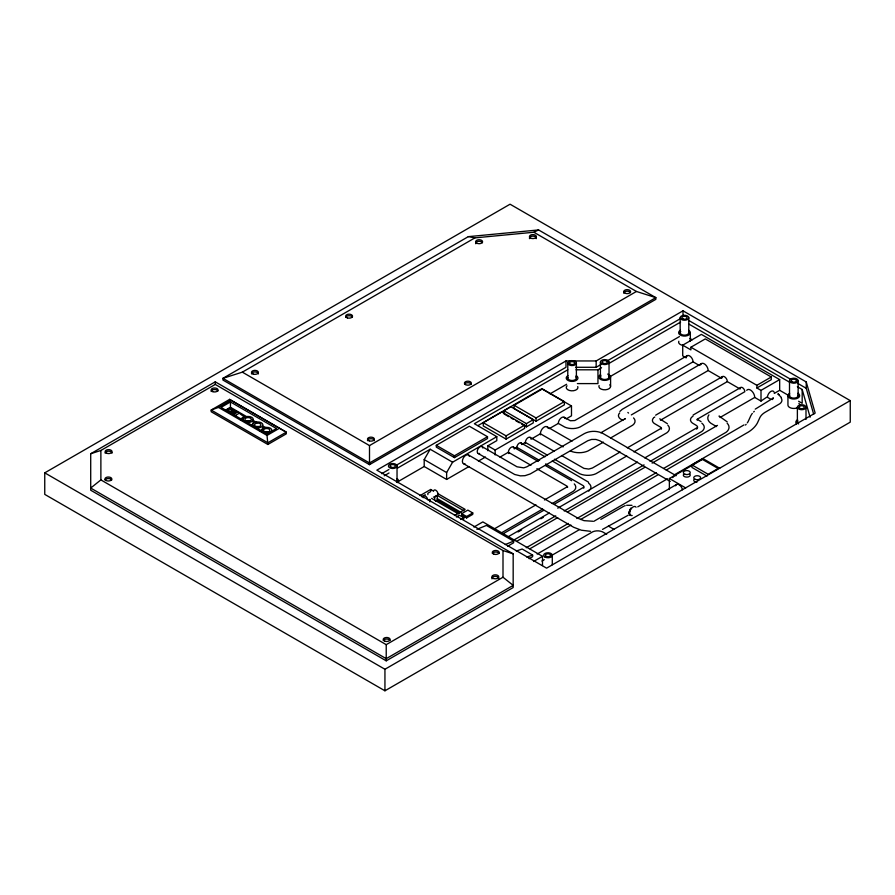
<?xml version="1.0" encoding="UTF-8"?>
<svg xmlns="http://www.w3.org/2000/svg" width="895" height="895" viewBox="0 0 895 895"><rect width="100%" height="100%" fill="white"/><g stroke="black" fill="none" stroke-linecap="round" stroke-linejoin="round"><path stroke-width="1.34" d="M746.721 390.343A6.064 3.502 60 0 1 751.543 390.824A6.064 3.502 60 0 1 754.72 397.436L761.007 401.072L767.496 396.664A4.833 2.786 -60 0 1 770.539 391.641A4.833 2.786 -60 0 1 774.063 392.155M772.351 399.584L773.291 398.018L772.698 398.689M398.297 481.454L424.196 466.496L424.196 459.605L430.171 449.245L452.601 462.2L496.803 436.682L496.803 440.631L487.831 445.811L487.831 450.733M469.002 466.541L446.627 479.451L446.627 472.56L452.601 462.2M624.71 419.162L625.404 418.558L600.869 432.777M630.919 508.27L630.908 508.259A5.001 2.551 -65.3 0 0 630.919 515.341L630.908 515.341A5.001 2.763 -62.1 0 1 629.33 513.853L629.33 511.739A5.001 2.763 -62.1 0 1 630.908 508.259M619.843 411.454L622.249 409.306L701.512 363.549M755.235 409.138L773.202 398.107M100.878 450.453L100.878 479.899L90.708 488.055L386.226 658.664L513.171 585.375L503.001 577.23L503.001 550.548L215.259 384.425L100.878 450.453L90.708 453.743L90.708 490.225L386.226 660.834L513.171 587.545L513.171 553.837L215.259 381.829L90.708 453.743M743.991 424.924L666.272 470.032M654.144 417.428L654.793 417.003M660.454 420.225L727.311 381.617L740.098 389.001A3.334 1.924 60 0 1 742.458 387.636A3.334 1.924 60 0 1 744.808 391.719L697.641 418.972A2.417 1.387 0 0 0 697.216 420.18M693.11 415.045L740.791 387.468M693.043 416.164L692.338 416.634A9.095 5.247 0 0 0 692.338 423.022L696.545 425.55A5.046 2.909 0 0 1 697.205 428.436M44.75 472.851L510.06 204.205L850.25 400.613L850.25 422.149L384.939 690.795L44.75 494.387L44.75 472.851L384.939 669.259L850.25 400.613M468.32 236.649L222.922 378.328L222.922 380.039L369.501 464.662L655.845 299.344L655.845 297.643L538.577 229.937L468.32 236.649L474.909 237.88L533.856 232.241L538.577 229.937M533.856 232.241L636.434 291.468L655.845 297.643L369.501 462.961L222.922 378.328L242.332 372.152L474.909 237.88M229.59 399.416L211.175 410.044L211.175 411.745L267.873 444.479L286.288 433.851L286.288 432.162L229.59 399.416L286.288 432.162L267.873 442.79L211.175 410.044L218.503 407.404L230.451 400.501M230.451 401.956L221.02 407.404L267.034 433.963L276.477 428.526L230.451 401.956L230.451 407.303L246.203 416.388M225.741 410.022L230.451 407.303M225.518 410.447L230.004 407.863L239.289 413.221L244.156 416.869L244.156 417.719L240.789 419.654M227.912 410.783L231.067 408.959L233.024 410.089L233.024 411.073L229.87 412.897L227.912 411.767L227.912 410.783L229.87 411.913L233.024 410.089M233.539 412.606L231.425 413.826L231.425 412.841L234.602 411.006L236.302 411.991L236.302 412.975L233.136 414.81L233.136 413.826L236.302 411.991M234.792 415.806L239.289 413.221M239.67 419.464L244.156 416.869M218.503 407.404L267.034 435.417L278.994 428.526M242.332 372.152L369.501 445.576L636.434 291.468M565.976 360.953L376.84 470.155L546.588 568.157L815.166 413.087L806.238 381.952L683.008 310.811L596.159 360.953L565.976 360.953L565.976 367.286L396.116 465.355M381.65 473.701L388.889 469.528M436.29 445.307L469.338 426.221L487.506 436.715L487.506 438.55L454.459 457.625L436.29 447.131L436.29 445.307L454.459 455.79L487.506 436.715M384.201 475.793L389.034 472.996M397.503 468.107L430.171 449.245M567.777 369.803L474.372 423.727L496.803 436.682M477.975 425.595L541.732 388.777L571.491 405.961L571.491 415.817L566.199 418.871M483.266 422.697L501.804 411.991L524.604 425.159L524.604 428.403L506.067 439.098L483.266 425.942L483.266 422.697L506.067 435.865L524.604 425.159M508.752 416.656L504.03 413.937L504.03 410.693L510.866 406.755L533.252 419.677L533.252 422.921L526.428 426.859L521.707 424.14M514.11 405.278L542.404 388.945L564.353 401.62L564.353 404.864L536.06 421.198L514.11 408.523L514.11 405.278L536.06 417.954L564.353 401.62M550.022 393.856L566.591 384.279M575.574 367.286L596.159 367.286L600.981 364.5M607.011 361.021L680.603 318.531M576.011 369.803L597.961 369.803L601.552 367.722M608.745 363.571L680.614 322.077M504.03 410.693L526.428 423.626L533.252 419.677M609.942 376.683L679.417 336.576M487.831 445.811L495.148 450.04L571.491 405.961M478.411 461.104L485.482 457.032M420.023 495.617L430.663 489.475L433.046 490.84M686.219 357.888L682.717 355.863L682.717 345.168L701.378 334.394L779.668 379.592L779.668 390.298L789.144 395.769M421.69 496.792L425.27 494.722M499.958 457.11L508.382 452.255A4.095 2.361 -60 0 1 510.9 447.489A4.095 2.361 -60 0 1 514.077 448.104M514.178 448.91L516.885 447.343A3.446 1.991 -60 0 1 519.324 443.114A3.446 1.991 -60 0 1 521.763 444.524M521.886 444.457L525.376 442.443L547.169 455.018M530.992 439.199L540.401 433.762L563.156 446.896M549.295 428.627L558.323 423.424A4.833 2.786 -60 0 1 561.288 417.797A4.833 2.786 -60 0 1 565.036 418.524M690.906 347.226L705.294 338.914L771.266 377.008L771.266 379.681L756.879 387.982L756.879 385.309L690.906 347.226L690.906 349.9L682.717 345.168M436.424 495.606L434.69 496.613L434.69 500.16M437.286 495.539L434.478 497.15A3.166 1.835 60 0 1 433.393 497.016M687.215 355.673L574.825 420.527L570.395 420.751L564.152 417.271M435.552 501.077L437.286 500.081L459.929 513.159M699.331 365.462L693.043 361.826L579.859 427.105A12.34 7.126 0 0 1 564.834 427.105L558.323 423.424M454.47 515.509L465.12 509.367L437.789 493.592M631.311 414.922L708.146 370.552L721.706 378.372A3.972 2.293 60 0 1 721.795 377.589M461.697 513.663L467.85 510.105L472.761 512.947L472.761 514.368L466.619 517.925L461.697 515.084L461.697 513.663L466.619 516.505L472.761 512.947M456.394 517.03L459.471 515.251L463.778 517.735L463.778 519.156M460.701 519.514L463.778 517.735M603.409 442.141L587.914 451.002A14.365 8.29 0 0 1 570.417 451.002M610.524 438.035L632.72 425.159A11.333 6.545 0 0 0 633.548 417.898M655.632 415.179L722.522 376.56M473.914 527.054L482.852 521.897L542.493 556.321L542.493 565.562M620.112 452.02L592.367 468.04L588.753 469.069L583.965 468.387L561.545 455.499M627.35 447.847L661.125 428.336M493.604 529.303L535.971 504.847M544.44 499.958L567.441 486.679M626.768 455.991L595.801 473.791A13.123 7.574 0 0 1 579.826 473.791L554.43 459.213M633.917 451.874L666.999 432.699A11.736 6.78 0 0 0 667.849 425.181M500.853 533.185L542.672 509.042M552.226 503.527L573.438 491.21A11.4 6.578 0 0 0 574.266 483.915M756.879 385.309L771.266 377.008M503.046 533.812L543.836 510.251M554.631 504.019L583.428 487.395M756.879 387.982L761.007 390.365L779.668 379.592M508.159 536.765L549.261 513.036M557.73 508.147L637.509 462.089M644.769 457.904L696.746 427.888M518.037 531.954L521.64 529.874M540.871 518.776L543.265 517.388M754.72 397.436L720.419 417.271A2.349 1.354 0 0 0 720.106 417.573M513.406 540.311L555.739 515.867M564.208 510.978L644.042 464.885M650.094 461.395L701.837 431.446A11.724 6.768 0 0 0 701.837 423.201M507.666 546.196L513.629 542.762L513.629 541.139L486.432 525.432L476.89 529.325M516.527 541.408L557.686 517.646M567.374 512.052L644.836 467.324M652.108 463.129L717.477 425.393M774.253 393.42L779.668 390.298M526.226 547.751L568.392 523.407M576.827 518.541L656.348 472.627M663.575 468.454L726.113 432.263A14.13 8.156 0 0 0 727.143 423.212M529.918 548.758L570.943 525.074M580.598 519.503L657.825 474.909M537.145 554.05L579.389 529.661M593.877 521.293L667.502 478.78M674.752 474.607L748.399 432.05A41.394 23.896 0 0 0 757.427 422.932L760.012 417.316A21.849 12.619 0 0 1 764.777 412.494L779.869 403.712A9.934 5.739 0 0 0 781.167 398.018M529.124 558.704L532.626 556.69L532.626 555.068L522.143 549.015L516.325 551.018M691.969 464.93L701.971 459.157L718.148 468.499L708.158 474.272L691.969 464.93L691.969 467.47L706.994 476.14M669.37 489.543L669.37 478.501L703.403 458.855L719.725 468.286M623.446 506.436L600.825 519.38M100.878 479.899L386.226 644.646L503.001 577.23M533.543 561.489L542.493 556.321M541.922 561.064L544.294 559.688M551.432 555.571L592.736 531.787A7.921 4.576 0 0 1 602.38 531.787L606.698 534.225M676.553 484.508L637.755 506.85M628.268 515.196L602.525 529.404M437.073 495.651L437.498 495.438A3.166 1.835 60 0 0 436.659 490.963A3.166 1.835 60 0 0 433.538 491.131M429.913 499.802L429.701 499.913A3.166 1.835 60 0 1 429.186 499.936M505.283 544.54L513.629 541.139M624.229 506.044L625.213 505.675M526.808 557.07L532.626 555.068M626.645 505.295L632.004 505.317M592.859 521.259L584.032 520.655L578.461 518.485L468.398 454.94M577.387 383.597L597.961 383.597L597.961 369.803M590.51 531.317L581.325 530.209L573.617 527.244L463.397 463.61M503.001 550.548L513.171 553.837M608.958 526.417L608.365 526.081L614.127 529.415M689.049 320.634L790.531 379.223M797.781 383.407L806.238 388.285L813.678 414.24M689.027 324.169L790.14 382.545M797.356 386.718L802.177 389.493L810.132 417.238M689.9 338.467L692.193 339.798M798.62 401.24L802.177 403.298L802.177 389.493M767.474 397.335L770.964 399.349M719.457 416.343L727.21 421.881M697.205 419.319L701.065 421.623M659.738 418.826L667.39 423.715M622.92 420.437L620.38 418.916A9.409 5.437 0 0 1 619.698 412.897M669.37 478.501L685.704 487.932M670.232 481.42L599.728 440.72L595.925 439.445L591.606 439.445L587.802 440.72L530.265 473.936L525.007 475.681L520.398 475.86L514.714 474.495L478.299 453.552M547.035 426.758L571.994 441.168M511.101 418.021L513.461 419.375M515.822 420.739L519.357 422.776M530.164 437.386L554.307 451.315M521.047 442.947L545.033 456.786M552.226 460.947L588.574 482.204M516.885 447.343L539.618 460.466M545.603 463.923L583.148 485.627A4.363 2.517 0 0 1 583.708 488.122M513.327 447.03L538.331 461.473M545.469 465.59L571.67 480.716M508.382 452.255L530.948 465.277M536.877 468.7L566.927 486.086A3.188 1.846 0 0 1 567.564 487.439M481.801 446.471L517.008 466.798L523.72 467.85L526.875 466.798L584.413 433.583C590.129 430.596 597.401 430.596 603.129 433.583L676.128 475.726A3.972 2.293 -60 0 0 675.501 475.648M424.196 459.605L446.627 472.56M424.196 466.496L446.627 479.451M437.789 495.718L463.923 510.81M437.286 498.66L461.115 512.421M431.614 498.381L458.531 513.92M252.256 419.889L257.1 422.686M263.152 426.177L266.788 428.28M233.024 411.073L231.067 409.944L231.067 408.959M231.425 412.841L233.136 413.826M781.324 397.402L777.867 393.867L778.493 394.281M716.481 426.591L710.775 423.19A14.499 8.368 0 0 1 708.885 414.888M778.505 394.292L779.187 394.74M719.009 416.052L719.535 416.533M627.854 412.45L628.536 413.065M267.034 435.417L267.873 444.479M806.238 381.952L806.238 388.285M806.003 407.214A4.307 2.484 0 0 1 799.537 409.373A4.307 2.484 0 0 1 799.537 405.066A4.307 2.484 0 0 1 806.003 407.214L806.003 419.431M798.127 380.711A4.307 2.484 0 0 1 791.661 382.87A4.307 2.484 0 0 1 791.661 378.551A4.307 2.484 0 0 1 798.127 380.711L798.127 395.635M797.378 407.214L797.378 422.149M789.502 380.711L789.502 395.635M787.947 395.635L787.947 405.077A5.862 3.39 0 0 0 791.572 408.198A5.862 3.39 0 0 0 797.96 407.471M761.007 390.365L761.007 401.072M690.347 332.694L690.347 340.782M688.792 317.77A4.307 2.484 0 0 1 682.326 319.918A4.307 2.484 0 0 1 682.326 315.611A4.307 2.484 0 0 1 688.792 317.77L688.792 332.694M683.008 310.811L683.008 315.879M680.166 317.77L680.166 332.694M610.591 377.008L610.591 386.439M609.036 362.083A4.307 2.484 0 0 1 602.57 364.231A4.307 2.484 0 0 1 602.57 359.924A4.307 2.484 0 0 1 609.036 362.083L609.036 377.008M600.411 362.083L600.411 377.008M596.159 360.953L596.159 367.286M576.391 363.101A4.307 2.484 0 0 1 569.925 365.25A4.307 2.484 0 0 1 569.925 360.942A4.307 2.484 0 0 1 576.391 363.101L576.391 378.026M567.777 363.101L567.777 378.026M552.293 555.258L552.293 564.756M536.06 417.954L536.06 421.198M526.428 423.626L526.428 426.859M506.067 435.865L506.067 439.098M495.148 450.04L495.148 454.962M466.619 516.505L466.619 517.925M454.459 455.79L454.459 457.625M437.286 495.114L437.286 500.081M430.663 489.475L430.663 491.601L427.866 493.223L427.866 494.644M429.913 499.365L429.913 501.882M397.033 466.015A4.307 2.484 0 0 1 390.567 468.174A4.307 2.484 0 0 1 390.567 463.867A4.307 2.484 0 0 1 397.033 466.015L397.033 480.951M386.226 644.646L386.226 660.834M384.939 669.259L384.939 690.795M369.501 445.576L369.501 464.662M234.602 411.006L234.602 411.991M229.87 411.913L229.87 412.897M215.259 381.829L215.259 384.425M688.624 330.3A5.862 3.39 0 0 1 688.624 335.088A5.862 3.39 0 0 1 680.334 335.088A5.862 3.39 0 0 1 680.334 330.3M688.647 332.045A4.307 2.484 0 0 1 683.914 335.155A4.307 2.484 0 0 1 680.748 331.441M492.384 553.49A3.446 1.991 0 0 1 495.718 552.014A3.446 1.991 0 0 1 499.052 553.49M623.714 293.168A3.446 1.991 0 0 1 626.713 291.199A3.446 1.991 0 0 1 630.494 292.654M529.549 238.641A3.446 1.991 0 0 1 532.883 236.135A3.446 1.991 0 0 1 536.217 238.641M383.317 640.507A3.446 1.991 0 0 1 386.651 639.03A3.446 1.991 0 0 1 389.974 640.507M491.993 578.875A3.446 1.991 0 0 1 495.327 576.369A3.446 1.991 0 0 1 498.66 578.875M689.765 474.115A3.446 1.991 0 0 1 687.226 477.091A3.446 1.991 0 0 1 683.444 474.596M696.925 482.237A3.446 1.991 0 0 1 693.927 479.597M396.888 480.302A4.307 2.484 0 0 1 396.463 482.192M396.877 478.556A5.862 3.39 0 0 1 397.805 482.64M575.821 376.784A4.307 2.484 0 0 1 572.643 380.487A4.307 2.484 0 0 1 567.922 377.377M576.235 375.631A5.862 3.39 0 0 1 576.235 380.42A5.862 3.39 0 0 1 567.933 380.42A5.862 3.39 0 0 1 567.933 375.631M577.745 386.584A5.862 3.39 0 0 1 571.323 390.813A5.862 3.39 0 0 1 567.005 385.767M608.466 375.766A4.307 2.484 0 0 1 604.729 379.491A4.307 2.484 0 0 1 600.992 375.766M609.808 384.749A5.862 3.39 0 0 1 605.49 389.795A5.862 3.39 0 0 1 599.068 385.566M607.66 374.076A5.862 3.39 0 0 1 609.529 378.943A5.862 3.39 0 0 1 600.959 379.603A5.862 3.39 0 0 1 600.579 374.613M464.55 384.201A3.446 1.991 0 0 1 467.884 382.724A3.446 1.991 0 0 1 471.217 384.201M475.804 243.764A3.446 1.991 0 0 1 478.243 241.326A3.446 1.991 0 0 1 482.461 242.735M252.681 421.411A5.169 2.987 0 0 1 250.522 425.449M255.478 426.993A3.188 1.846 0 0 1 259.986 426.993M264.45 432.397A3.188 1.846 0 0 1 268.959 432.397M246.517 421.209A3.188 1.846 0 0 1 250.365 421.511M262.134 431.714A5.169 2.987 0 0 1 266.453 427.34A5.169 2.987 0 0 1 271.498 431.446A5.169 2.987 0 0 1 262.917 432.352M105.051 480.033A3.446 1.991 0 0 1 108.373 478.556A3.446 1.991 0 0 1 111.707 480.033M211.153 391.507A3.446 1.991 0 0 1 214.151 389.538A3.446 1.991 0 0 1 217.933 390.992M345.761 317.199A3.446 1.991 0 0 1 349.095 315.734A3.446 1.991 0 0 1 352.429 317.199M105.129 453.138A3.446 1.991 0 0 1 108.586 451.147A3.446 1.991 0 0 1 112.032 453.138M251.473 373.909A3.446 1.991 0 0 1 254.93 371.917A3.446 1.991 0 0 1 258.375 373.909M367.487 440.698A3.446 1.991 0 0 1 370.933 438.707A3.446 1.991 0 0 1 374.39 440.698M253.151 426.311A5.169 2.987 0 0 1 257.48 421.937A5.169 2.987 0 0 1 262.526 426.042A5.169 2.987 0 0 1 253.934 426.949M262.772 427.631A5.169 2.987 0 0 1 260.143 430.942M682.963 345.392A5.862 3.39 0 0 1 678.813 341.252M689.553 340.436A5.862 3.39 0 0 1 690.146 341.252M797.96 393.241A5.862 3.39 0 0 1 797.96 398.029A5.862 3.39 0 0 1 789.67 398.029A5.862 3.39 0 0 1 789.67 393.241M797.982 394.997A4.307 2.484 0 0 1 793.809 398.13A4.307 2.484 0 0 1 789.647 394.997M798.888 403.376A5.862 3.39 0 0 1 799.481 405.95M798.642 423.906A4.307 2.484 0 0 1 797.96 420.896M796.617 423.838A5.862 3.39 0 0 1 797.546 419.755M508.863 453.586A3.949 2.282 -60 0 1 508.483 452.188M525.477 443.226A3.972 2.293 -60 0 1 527.11 438.449A3.972 2.293 -60 0 1 530.612 437.8M540.535 434.847A5.493 3.177 -60 0 1 543.276 427.765A5.493 3.177 -60 0 1 548.042 428.19M516.851 448.126A3.625 2.092 -60 0 1 516.762 447.41M588.63 483.199A11.277 6.511 0 0 1 590.096 489.654M589.447 490.415A11.277 6.511 0 0 1 588.63 491.12M696.914 428.772A5.046 2.909 0 0 1 696.545 429.097M747.325 422.843A31.806 18.359 0 0 0 748.265 421.31L750.849 415.694A31.437 18.146 0 0 1 751.285 414.922M746.15 424.319A31.806 18.359 0 0 1 745.479 425.035M722.075 376.974A3.972 2.293 60 0 1 725.23 377.287A3.972 2.293 60 0 1 727.311 381.617M751.789 414.172A31.437 18.146 0 0 1 752.337 413.434M753.612 412.002A31.437 18.146 0 0 1 754.328 411.32M653.529 417.965A8.447 4.878 0 0 0 654.144 423.369L660.689 427.239A3.793 2.193 0 0 1 661.349 429.13M700.505 364.981A5.493 3.177 60 0 1 704.768 364.153A5.493 3.177 60 0 1 708.146 370.552M686.331 356.937A4.833 2.786 60 0 1 690.079 356.21A4.833 2.786 60 0 1 693.043 361.826M672.716 477.617A3.972 2.293 -60 0 1 674.069 476.229M479.619 453.452A3.972 2.293 -60 0 1 477.248 451.416A3.972 2.293 -60 0 1 479.988 446.806A3.972 2.293 -60 0 1 482.841 448.048M464.975 463.744A5.001 2.886 -60 0 1 463.397 457.837A5.001 2.886 -60 0 1 469.304 456.249M632.172 515.509A5.001 2.83 -61 0 1 630.326 510.184A5.001 2.83 -61 0 1 636.076 507.174M675.635 485.806A5.001 2.886 60 0 1 679.059 484.754A5.001 2.886 60 0 1 682.471 489.755M423.223 497.743A3.166 1.835 60 0 1 425.203 496.043A3.166 1.835 60 0 1 427.676 499.757M629.308 511.974L629.308 513.64L629.308 511.974M683.187 319.056A2.584 1.488 0 0 0 687.069 317.77A2.584 1.488 0 0 0 683.187 316.472A2.584 1.488 0 0 0 683.187 319.056M625.437 293.347A3.446 1.991 0 0 0 630.606 291.625A3.446 1.991 0 0 0 625.437 289.902A3.446 1.991 0 0 0 625.437 293.347M530.444 237.98A3.446 1.991 0 0 0 536.217 237.097A3.446 1.991 0 0 0 531.988 234.658A3.446 1.991 0 0 0 530.444 237.98M493.995 554.173A3.446 1.991 0 0 0 499.175 552.45A3.446 1.991 0 0 0 493.995 550.727A3.446 1.991 0 0 0 493.995 554.173M493.604 578.528A3.446 1.991 0 0 0 498.772 576.805A3.446 1.991 0 0 0 493.604 575.082A3.446 1.991 0 0 0 493.604 578.528M384.917 641.2A3.446 1.991 0 0 0 390.097 639.477A3.446 1.991 0 0 0 384.917 637.755A3.446 1.991 0 0 0 384.917 641.2M476.688 243.116A3.446 1.991 0 0 0 482.461 242.221A3.446 1.991 0 0 0 478.243 239.782A3.446 1.991 0 0 0 476.688 243.116M391.428 467.313A2.584 1.488 0 0 0 395.31 466.015A2.584 1.488 0 0 0 391.428 464.729A2.584 1.488 0 0 0 391.428 467.313M546.688 556.556A2.584 1.488 0 0 0 550.57 555.258A2.584 1.488 0 0 0 546.688 553.971A2.584 1.488 0 0 0 546.688 556.556M544.932 557.026A4.307 2.484 0 0 0 552.148 555.907A4.307 2.484 0 0 0 546.867 552.853A4.307 2.484 0 0 0 544.932 557.026M570.786 364.388A2.584 1.488 0 0 0 574.668 363.101A2.584 1.488 0 0 0 570.786 361.804A2.584 1.488 0 0 0 570.786 364.388M603.431 363.37A2.584 1.488 0 0 0 607.313 362.083A2.584 1.488 0 0 0 603.431 360.786A2.584 1.488 0 0 0 603.431 363.37M465.445 384.581A3.446 1.991 0 0 0 471.217 383.686A3.446 1.991 0 0 0 466.989 381.248A3.446 1.991 0 0 0 465.445 384.581M347.372 317.893A3.446 1.991 0 0 0 352.54 316.17A3.446 1.991 0 0 0 347.372 314.447A3.446 1.991 0 0 0 347.372 317.893M105.934 480.414A3.446 1.991 0 0 0 111.707 479.519A3.446 1.991 0 0 0 107.489 477.08A3.446 1.991 0 0 0 105.934 480.414M253.207 374.088A3.446 1.991 0 0 0 258.375 372.365A3.446 1.991 0 0 0 253.207 370.642A3.446 1.991 0 0 0 253.207 374.088M369.21 440.866A3.446 1.991 0 0 0 374.39 439.143A3.446 1.991 0 0 0 369.21 437.42A3.446 1.991 0 0 0 369.21 440.866M106.863 453.317A3.446 1.991 0 0 0 112.032 451.595A3.446 1.991 0 0 0 106.863 449.872A3.446 1.991 0 0 0 106.863 453.317M212.876 391.686A3.446 1.991 0 0 0 218.044 389.963A3.446 1.991 0 0 0 212.876 388.24A3.446 1.991 0 0 0 212.876 391.686M264.45 431.625A3.188 1.846 0 0 0 269.787 430.797A3.188 1.846 0 0 0 265.882 428.548A3.188 1.846 0 0 0 264.45 431.625M256.138 426.512A3.188 1.846 0 0 0 260.926 424.912A3.188 1.846 0 0 0 256.138 423.324A3.188 1.846 0 0 0 256.138 426.512M246.517 421.03A3.188 1.846 0 0 0 251.294 419.431A3.188 1.846 0 0 0 246.517 417.831A3.188 1.846 0 0 0 246.517 421.03M245.353 421.959A5.169 2.987 0 0 0 253.274 419.542A5.169 2.987 0 0 0 245.689 416.79A5.169 2.987 0 0 0 245.353 421.959M792.522 382.008A2.584 1.488 0 0 0 796.405 380.711A2.584 1.488 0 0 0 792.522 379.413A2.584 1.488 0 0 0 792.522 382.008M800.399 408.512A2.584 1.488 0 0 0 804.281 407.214A2.584 1.488 0 0 0 800.399 405.927A2.584 1.488 0 0 0 800.399 408.512M685.055 474.305A3.446 1.991 0 0 0 690.224 472.582A3.446 1.991 0 0 0 685.055 470.859A3.446 1.991 0 0 0 685.055 474.305M695.236 479.362A3.446 1.991 0 0 0 700.617 477.863A3.446 1.991 0 0 0 695.683 475.927A3.446 1.991 0 0 0 695.236 479.362"/></g></svg>
